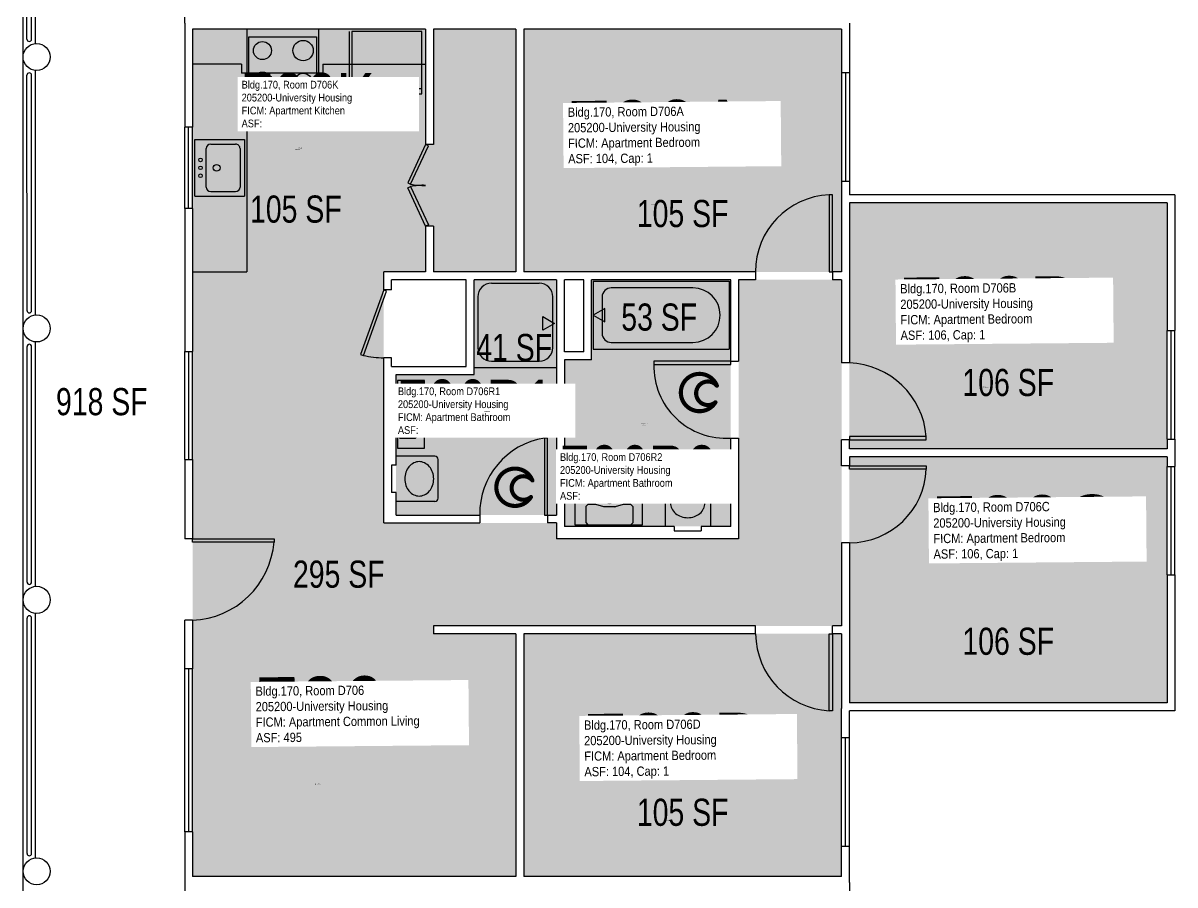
# Model space of a CAD drawing. Header units: inches. Extents: x -90 to 1915, y -86 to 2058.
# Drawn here: x 1357 to 1866, y 802 to 1183 of the extents above; entities that cross this region are included whole.
import ezdxf
from ezdxf.enums import TextEntityAlignment as Align

# ---------------------------------------------------------------- set-up
doc = ezdxf.new("R2010")
doc.units = ezdxf.units.IN
doc.header["$LTSCALE"] = 10
doc.header["$MEASUREMENT"] = 0
doc.layers.get('0').update_dxf_attribs({"linetype": 'CONTINUOUS'})
for name, color, linetype in [('A-COLS', 5, 'CONTINUOUS'), ('A-DOOR', 2, 'CONTINUOUS'), ('A-FLOR', 3, 'CONTINUOUS'), ('A-GLAZ', 1, 'CONTINUOUS'), ('A-IDEN-ICON', 4, 'CONTINUOUS'), ('A-IDEN-RNUM', 7, 'CONTINUOUS'), ('A-IDEN-SNUM', 4, 'CONTINUOUS'), ('A-IDEN-VNUM', 4, 'CONTINUOUS'), ('A-WALL', 5, 'CONTINUOUS'), ('AREA-TEXT', 3, 'CONTINUOUS'), ('P-SANR-FIXT', 2, 'CONTINUOUS'), ('Rooms-Category-Color', 7, 'CONTINUOUS'), ('Rooms-College-Color', 7, 'CONTINUOUS'), ('Rooms-Department-Color', 7, 'CONTINUOUS'), ('Rooms-Division-Color', 7, 'CONTINUOUS'), ('Rooms-Information', 7, 'CONTINUOUS')]:
    doc.layers.add(name, color=color, linetype=linetype)
doc.styles.add('CP_AREA', font='arial.ttf', dxfattribs={"height": 15})
doc.styles.add('CP_ROOMSNUMBER', font='arial.ttf', dxfattribs={"height": 1})
doc.styles.add('CP_ROOMVNUMBER', font='arial.ttf', dxfattribs={"width": 0.85, "height": 0.075})

# ---------------------------------------------------------------- blocks, each defined once
blk = doc.blocks.new('CPBATH')
at = {"color": 0, "linetype": 'ByBlock', "const_width": 0.0127}
for points in [[(0.0571, 0.0168, 0.861492), (-0.0551, 0, 1)], [(0.0571, 0.0168, 0.729002), (-0.0084, -0.0042, 1)], [(-0.0551, 0, 0.726902), (0.0487, -0.0337, 1)], [(-0.0084, -0.0042, 0.609468), (0.0487, -0.0337, 1)]]:
    blk.add_lwpolyline(points, format="xyb", dxfattribs=at)
at = {"color": 0, "linetype": 'ByBlock', "const_width": 0.00637}
for points in [[(0.0544, 0.0152, 1), (0.0599, 0.0184, 1)], [(0.0459, -0.0353, 1), (0.0515, -0.0321, 1)]]:
    blk.add_lwpolyline(points, format="xyb", close=True, dxfattribs=at)

msp = doc.modelspace()

# ---------------------------------------------------------------- hatches: boundary and pattern name
at = {"layer": 'Rooms-Category-Color', "true_color": 0x728ef3}
for points in [[(1534.77, 1073.3), (1431.77, 1073.3), (1431.77, 1180.55), (1534.77, 1180.55), (1534.77, 1129.55), (1538.27, 1129.55), (1538.27, 1180.55), (1574.77, 1180.55), (1574.77, 1073.3), (1538.27, 1073.3), (1538.27, 1093.55), (1534.77, 1093.55)], [(1578.26, 1073.3), (1578.25, 1180.55), (1718.75, 1180.55), (1718.76, 1073.3)], [(1722.26, 995.06), (1722.25, 1103.81), (1862.75, 1103.81), (1862.76, 995.06)], [(1718.77, 1069.8), (1718.77, 916.8), (1538.27, 916.8), (1538.27, 913.3), (1574.77, 913.3), (1574.77, 806.05), (1431.77, 806.05), (1431.77, 1073.3), (1516.27, 1073.3), (1516.27, 962.3), (1592.77, 962.3), (1592.77, 955.3), (1673.27, 955.3), (1673.27, 1069.8)], [(1592.77, 965.8), (1592.77, 1069.8), (1556.27, 1069.8), (1556.27, 1027.92), (1521.77, 1027.92), (1521.77, 965.8)], [(1669.77, 1069.8), (1669.77, 960.8), (1596.27, 960.8), (1596.27, 1034.42), (1608.27, 1034.42), (1608.27, 1069.8)], [(1722.26, 882.81), (1722.26, 991.56), (1862.76, 991.56), (1862.76, 882.81)], [(1578.26, 806.05), (1578.26, 913.3), (1718.76, 913.3), (1718.76, 806.05)]]:
    msp.add_hatch(color=171, dxfattribs=at).paths.add_polyline_path(points)
at = {"layer": 'Rooms-College-Color', "true_color": 0xadadad}
for points in [[(1534.77, 1073.3), (1431.77, 1073.3), (1431.77, 1180.55), (1534.77, 1180.55), (1534.77, 1129.55), (1538.27, 1129.55), (1538.27, 1180.55), (1574.77, 1180.55), (1574.77, 1073.3), (1538.27, 1073.3), (1538.27, 1093.55), (1534.77, 1093.55)], [(1578.26, 1073.3), (1578.25, 1180.55), (1718.75, 1180.55), (1718.76, 1073.3)], [(1722.26, 995.06), (1722.25, 1103.81), (1862.75, 1103.81), (1862.76, 995.06)], [(1718.77, 1069.8), (1718.77, 916.8), (1538.27, 916.8), (1538.27, 913.3), (1574.77, 913.3), (1574.77, 806.05), (1431.77, 806.05), (1431.77, 1073.3), (1516.27, 1073.3), (1516.27, 962.3), (1592.77, 962.3), (1592.77, 955.3), (1673.27, 955.3), (1673.27, 1069.8)], [(1592.77, 965.8), (1592.77, 1069.8), (1556.27, 1069.8), (1556.27, 1027.92), (1521.77, 1027.92), (1521.77, 965.8)], [(1669.77, 1069.8), (1669.77, 960.8), (1596.27, 960.8), (1596.27, 1034.42), (1608.27, 1034.42), (1608.27, 1069.8)], [(1722.26, 882.81), (1722.26, 991.56), (1862.76, 991.56), (1862.76, 882.81)], [(1578.26, 806.05), (1578.26, 913.3), (1718.76, 913.3), (1718.76, 806.05)]]:
    msp.add_hatch(color=253, dxfattribs=at).paths.add_polyline_path(points)
at = {"layer": 'Rooms-Department-Color', "true_color": 0x604aed}
for points in [[(1534.77, 1073.3), (1431.77, 1073.3), (1431.77, 1180.55), (1534.77, 1180.55), (1534.77, 1129.55), (1538.27, 1129.55), (1538.27, 1180.55), (1574.77, 1180.55), (1574.77, 1073.3), (1538.27, 1073.3), (1538.27, 1093.55), (1534.77, 1093.55)], [(1578.26, 1073.3), (1578.25, 1180.55), (1718.75, 1180.55), (1718.76, 1073.3)], [(1722.26, 995.06), (1722.25, 1103.81), (1862.75, 1103.81), (1862.76, 995.06)], [(1718.77, 1069.8), (1718.77, 916.8), (1538.27, 916.8), (1538.27, 913.3), (1574.77, 913.3), (1574.77, 806.05), (1431.77, 806.05), (1431.77, 1073.3), (1516.27, 1073.3), (1516.27, 962.3), (1592.77, 962.3), (1592.77, 955.3), (1673.27, 955.3), (1673.27, 1069.8)], [(1592.77, 965.8), (1592.77, 1069.8), (1556.27, 1069.8), (1556.27, 1027.92), (1521.77, 1027.92), (1521.77, 965.8)], [(1669.77, 1069.8), (1669.77, 960.8), (1596.27, 960.8), (1596.27, 1034.42), (1608.27, 1034.42), (1608.27, 1069.8)], [(1722.26, 882.81), (1722.26, 991.56), (1862.76, 991.56), (1862.76, 882.81)], [(1578.26, 806.05), (1578.26, 913.3), (1718.76, 913.3), (1718.76, 806.05)]]:
    msp.add_hatch(color=173, dxfattribs=at).paths.add_polyline_path(points)
at = {"layer": 'Rooms-Division-Color', "true_color": 0x604aed}
for points in [[(1534.77, 1073.3), (1431.77, 1073.3), (1431.77, 1180.55), (1534.77, 1180.55), (1534.77, 1129.55), (1538.27, 1129.55), (1538.27, 1180.55), (1574.77, 1180.55), (1574.77, 1073.3), (1538.27, 1073.3), (1538.27, 1093.55), (1534.77, 1093.55)], [(1578.26, 1073.3), (1578.25, 1180.55), (1718.75, 1180.55), (1718.76, 1073.3)], [(1722.26, 995.06), (1722.25, 1103.81), (1862.75, 1103.81), (1862.76, 995.06)], [(1718.77, 1069.8), (1718.77, 916.8), (1538.27, 916.8), (1538.27, 913.3), (1574.77, 913.3), (1574.77, 806.05), (1431.77, 806.05), (1431.77, 1073.3), (1516.27, 1073.3), (1516.27, 962.3), (1592.77, 962.3), (1592.77, 955.3), (1673.27, 955.3), (1673.27, 1069.8)], [(1592.77, 965.8), (1592.77, 1069.8), (1556.27, 1069.8), (1556.27, 1027.92), (1521.77, 1027.92), (1521.77, 965.8)], [(1669.77, 1069.8), (1669.77, 960.8), (1596.27, 960.8), (1596.27, 1034.42), (1608.27, 1034.42), (1608.27, 1069.8)], [(1722.26, 882.81), (1722.26, 991.56), (1862.76, 991.56), (1862.76, 882.81)], [(1578.26, 806.05), (1578.26, 913.3), (1718.76, 913.3), (1718.76, 806.05)]]:
    msp.add_hatch(color=173, dxfattribs=at).paths.add_polyline_path(points)

# ---------------------------------------------------------------- linework, layer by layer
at = {"layer": 'A-COLS'}
for centre in [(1362.75, 1168.3, 0), (1362.76, 1048.3, 0), (1362.76, 928.3, 0), (1362.76, 808.3, 0)]:
    msp.add_circle(centre, 6, dxfattribs=at)
at = {"layer": 'A-DOOR'}
for p, q in [((1534.75, 1129.55), (1526.88, 1112.71)), ((1528.16, 1112.11), (1536.03, 1128.95)), ((1536.03, 1128.95), (1534.75, 1129.55)), ((1526.88, 1112.71), (1528.16, 1112.11)), ((1526.88, 1110.4), (1528.16, 1111)), ((1528.16, 1111), (1536.03, 1094.15)), ((1534.75, 1093.55), (1526.88, 1110.4)), ((1713.34, 1107.3), (1713.34, 1073.3)), ((1714.75, 1107.3), (1713.34, 1107.3)), ((1714.76, 1073.3), (1714.75, 1107.3)), ((1536.03, 1094.15), (1534.75, 1093.55)), ((1713.34, 1073.3), (1714.76, 1073.3)), ((1516.26, 1065.3), (1505.96, 1036.82)), ((1517.58, 1064.82), (1516.26, 1065.3)), ((1507.28, 1036.34), (1517.58, 1064.82)), ((1505.96, 1036.82), (1507.28, 1036.34)), ((1635.76, 1033.8), (1635.76, 1032.39)), ((1669.76, 1033.8), (1635.76, 1033.8)), ((1635.76, 1032.39), (1669.76, 1032.39)), ((1669.76, 1032.39), (1669.76, 1033.8)), ((1587.34, 999.8), (1587.34, 965.8)), ((1588.76, 999.8), (1587.34, 999.8)), ((1588.76, 965.8), (1588.76, 999.8)), ((1756.26, 1000.47), (1722.26, 1000.47)), ((1722.26, 1000.47), (1722.26, 999.05)), ((1722.26, 999.05), (1756.26, 999.06)), ((1756.26, 999.06), (1756.26, 1000.47)), ((1722.26, 987.55), (1756.26, 987.56)), ((1722.26, 986.14), (1722.26, 987.55)), ((1756.26, 986.14), (1722.26, 986.14)), ((1756.26, 987.56), (1756.26, 986.14)), ((1587.34, 965.8), (1588.76, 965.8)), ((1431.76, 955.3), (1467.76, 955.3)), ((1431.76, 953.88), (1431.76, 955.3)), ((1467.76, 953.88), (1431.76, 953.88)), ((1467.76, 955.3), (1467.76, 953.88)), ((1713.34, 879.3), (1713.34, 913.3)), ((1713.34, 913.3), (1714.76, 913.3)), ((1714.76, 913.3), (1714.76, 879.3)), ((1714.76, 879.3), (1713.34, 879.3))]:
    msp.add_line(p, q, dxfattribs=at)
for centre, radius, start, end in [((1533.59, 1137.23), 25.7, 257.7961, 272.6014), ((1533.59, 1085.88), 25.7, 87.4007, 102.2059), ((1714.52, 1073.56), 33.77, 92.006, 180.4338), ((1517.18, 1081.84), 46.56, 257.7313, 268.8644), ((1667.63, 1031.62), 31.88, 178.618, 273.8219), ((1720.94, 997.65), 35.43, 4.5734, 87.8665), ((1592.61, 966.36), 33.85, 98.9497, 180.9458), ((1722.31, 987.53), 33.98, 269.9183, 357.646), ((1430.28, 956.87), 37.6, 272.2533, 355.4491), ((1715.14, 913.64), 34.38, 180.5595, 267.0048)]:
    msp.add_arc(centre, radius, start, end, dxfattribs=at)
at = {"layer": 'A-FLOR'}
for p, q in [((1358.5, 1176.15), (1358.5, 1280.28)), ((1360.5, 1176.15), (1360.5, 1280.28)), ((1358.51, 1056.15), (1358.5, 1160.28)), ((1360.51, 1056.15), (1360.5, 1160.28)), ((1358.51, 936.15), (1358.51, 1040.28)), ((1360.51, 936.15), (1360.51, 1040.28)), ((1358.51, 816.15), (1358.51, 920.28)), ((1360.51, 816.15), (1360.51, 920.28))]:
    msp.add_line(p, q, dxfattribs=at)
at = {"layer": 'A-FLOR', "extrusion": (-3.39441e-09, 0.000187714, 1)}
for centre, start, end in [((1359.5, 1176.15, 0.22), 180.001, 0.001), ((1359.5, 1160.28, 0.22), 0.001, 180.001), ((1359.51, 1056.15, 0.2), 180.001, 0.001), ((1359.51, 1040.28, 0.2), 0.001, 180.001), ((1359.51, 936.15, 0.18), 180.001, 0.001), ((1359.51, 920.28, 0.17), 0.001, 180.001), ((1359.51, 816.15, 0.15), 180.001, 0.001)]:
    msp.add_arc(centre, 1, start, end, dxfattribs=at)
at = {"layer": 'A-GLAZ'}
for p, q in [((1718.75, 1161.3), (1718.75, 1113.3)), ((1720.5, 1161.3), (1720.5, 1113.3)), ((1722.25, 1161.3), (1722.25, 1113.3)), ((1428.25, 1101.3), (1428.25, 1137.3)), ((1430, 1101.3), (1430, 1137.3)), ((1431.75, 1101.3), (1431.75, 1137.3)), ((1862.76, 999.31), (1862.76, 1047.31)), ((1864.51, 999.31), (1864.51, 1047.31)), ((1866.26, 999.31), (1866.26, 1047.31)), ((1428.26, 990.3), (1428.26, 1038.05)), ((1430.01, 990.3), (1430.01, 1038.05)), ((1431.76, 990.3), (1431.76, 1038.05)), ((1862.76, 939.31), (1862.76, 987.31)), ((1864.51, 939.31), (1864.51, 987.31)), ((1866.26, 939.31), (1866.26, 987.31)), ((1428.26, 825.8), (1428.26, 897.8)), ((1430.01, 825.8), (1430.01, 897.8)), ((1431.76, 825.8), (1431.76, 897.8)), ((1718.76, 819.3), (1718.76, 867.3)), ((1720.51, 819.3), (1720.51, 867.3)), ((1722.26, 819.3), (1722.26, 867.3))]:
    msp.add_line(p, q, dxfattribs=at)
at = {"layer": 'A-WALL'}
for p, q in [((1356.75, 1168.57), (1356.75, 1408.55)), ((1362.25, 1174.2), (1362.25, 1282.24)), ((1428.25, 1183.3), (1428.25, 1229.3)), ((1428.25, 1183.3), (1428.25, 1137.3)), ((1722.25, 1183.31), (1722.25, 1161.3)), ((1534.75, 1180.55), (1431.75, 1180.55)), ((1431.75, 1180.55), (1431.75, 1137.3)), ((1534.75, 1180.55), (1534.75, 1129.55)), ((1574.75, 1180.55), (1538.25, 1180.55)), ((1538.25, 1180.55), (1538.25, 1129.55)), ((1574.75, 1180.55), (1574.76, 1073.3)), ((1718.75, 1180.55), (1578.25, 1180.55)), ((1578.25, 1180.55), (1578.26, 1073.3)), ((1718.75, 1180.55), (1718.75, 1161.3)), ((1356.76, 1048.42), (1356.75, 1168.57)), ((1362.26, 1054.2), (1362.25, 1162.24)), ((1722.25, 1161.3), (1718.75, 1161.3)), ((1431.75, 1137.3), (1428.25, 1137.3)), ((1538.25, 1129.55), (1534.75, 1129.55)), ((1722.25, 1113.3), (1718.75, 1113.3)), ((1718.75, 1113.3), (1718.75, 1108.3)), ((1722.25, 1113.3), (1722.25, 1107.31)), ((1718.75, 1108.3), (1718.76, 1073.3)), ((1866.25, 1107.31), (1722.25, 1107.31)), ((1866.25, 1107.31), (1866.26, 1047.31)), ((1431.75, 1101.3), (1428.25, 1101.3)), ((1428.25, 1101.3), (1428.26, 1038.05)), ((1431.75, 1101.3), (1431.76, 1073.3)), ((1862.75, 1103.81), (1722.25, 1103.81)), ((1722.25, 1103.81), (1722.26, 1033.05)), ((1862.75, 1103.81), (1862.76, 1047.31)), ((1538.25, 1093.55), (1534.75, 1093.55)), ((1534.75, 1093.55), (1534.76, 1073.3)), ((1538.25, 1093.55), (1538.26, 1073.3)), ((1431.76, 1073.3), (1431.76, 1038.05)), ((1516.26, 1065.3), (1516.26, 1073.3)), ((1534.76, 1073.3), (1516.26, 1073.3)), ((1574.76, 1073.3), (1538.26, 1073.3)), ((1680.76, 1073.3), (1578.26, 1073.3)), ((1680.76, 1073.3), (1680.76, 1069.8)), ((1714.76, 1073.3), (1714.76, 1069.8)), ((1718.76, 1073.3), (1714.76, 1073.3)), ((1519.76, 1065.3), (1516.26, 1065.3)), ((1519.76, 1065.3), (1519.76, 1069.8)), ((1552.76, 1069.8), (1519.76, 1069.8)), ((1552.76, 1031.43), (1552.76, 1069.8)), ((1556.26, 1027.93), (1556.26, 1069.8)), ((1592.76, 1069.8), (1556.26, 1069.8)), ((1592.76, 1069.8), (1592.76, 965.8)), ((1596.26, 1037.93), (1596.26, 1069.8)), ((1604.76, 1069.8), (1596.26, 1069.8)), ((1604.76, 1037.93), (1604.76, 1069.8)), ((1608.26, 1034.43), (1608.26, 1069.8)), ((1669.76, 1069.8), (1608.26, 1069.8)), ((1669.76, 1033.8), (1669.76, 1069.8)), ((1673.26, 1069.8), (1673.26, 1033.8)), ((1680.76, 1069.8), (1673.26, 1069.8)), ((1718.76, 1069.8), (1714.76, 1069.8)), ((1718.76, 1069.8), (1718.76, 1033.05)), ((1356.76, 928.14), (1356.76, 1048.42)), ((1862.76, 1047.31), (1866.26, 1047.31)), ((1362.26, 934.2), (1362.26, 1042.24)), ((1428.26, 1038.05), (1431.76, 1038.05)), ((1516.26, 962.3), (1516.26, 1035.3)), ((1519.76, 1035.3), (1516.26, 1035.3)), ((1519.76, 1031.43), (1519.76, 1035.3)), ((1604.76, 1037.93), (1596.26, 1037.93)), ((1608.26, 1034.43), (1596.26, 1034.43)), ((1596.26, 1034.43), (1596.26, 960.8)), ((1519.76, 1031.43), (1552.76, 1031.43)), ((1669.76, 1033.8), (1673.26, 1033.8)), ((1722.26, 1033.05), (1718.76, 1033.05)), ((1521.76, 987.8), (1521.76, 1027.93)), ((1521.76, 1027.93), (1556.26, 1027.93)), ((1669.76, 999.8), (1673.26, 999.8)), ((1669.76, 960.8), (1669.76, 999.8)), ((1673.26, 999.8), (1673.26, 955.3)), ((1722.26, 999.05), (1718.76, 999.05)), ((1718.76, 987.55), (1718.76, 999.05)), ((1722.26, 995.06), (1722.26, 999.05)), ((1862.76, 999.31), (1862.76, 995.06)), ((1862.76, 999.31), (1866.26, 999.31)), ((1866.26, 999.31), (1866.26, 987.31)), ((1862.76, 995.06), (1722.26, 995.06)), ((1428.26, 990.3), (1431.76, 990.3)), ((1428.26, 990.3), (1428.26, 955.3)), ((1431.76, 990.3), (1431.76, 955.3)), ((1722.26, 991.56), (1722.26, 987.55)), ((1862.76, 991.56), (1722.26, 991.56)), ((1862.76, 991.56), (1862.76, 987.31)), ((1519.76, 987.8), (1519.76, 975.8)), ((1521.76, 987.8), (1519.76, 987.8)), ((1722.26, 987.55), (1718.76, 987.55)), ((1862.76, 987.31), (1866.26, 987.31)), ((1521.76, 975.8), (1519.76, 975.8)), ((1521.76, 965.8), (1521.76, 975.8)), ((1521.76, 965.8), (1558.76, 965.8)), ((1558.76, 965.8), (1558.76, 962.3)), ((1588.76, 965.8), (1588.76, 962.3)), ((1588.76, 965.8), (1592.76, 965.8)), ((1516.26, 962.3), (1558.76, 962.3)), ((1592.76, 962.3), (1588.76, 962.3)), ((1592.76, 962.3), (1592.76, 955.3)), ((1644.76, 960.8), (1596.26, 960.8)), ((1644.76, 960.8), (1644.76, 958.8)), ((1644.76, 958.8), (1656.76, 958.8)), ((1669.76, 960.8), (1656.76, 960.8)), ((1656.76, 960.8), (1656.76, 958.8)), ((1431.76, 955.3), (1428.26, 955.3)), ((1673.26, 955.3), (1592.76, 955.3)), ((1722.26, 953.55), (1718.76, 953.55)), ((1718.76, 953.55), (1718.76, 916.8)), ((1722.26, 953.55), (1722.26, 882.81)), ((1862.76, 939.31), (1862.76, 882.81)), ((1862.76, 939.31), (1866.26, 939.31)), ((1866.26, 939.31), (1866.26, 879.31)), ((1356.76, 808.42), (1356.76, 928.14)), ((1362.26, 814.2), (1362.26, 922.24)), ((1428.26, 897.8), (1428.26, 919.3)), ((1431.76, 919.3), (1428.26, 919.3)), ((1431.76, 919.3), (1431.76, 897.8)), ((1538.26, 916.8), (1538.26, 913.3)), ((1680.76, 916.8), (1538.26, 916.8)), ((1574.76, 913.3), (1538.26, 913.3)), ((1574.76, 913.3), (1574.76, 806.05)), ((1578.26, 913.3), (1578.26, 806.05)), ((1680.76, 913.3), (1578.26, 913.3)), ((1680.76, 913.3), (1680.76, 916.8)), ((1718.76, 916.8), (1714.76, 916.8)), ((1714.76, 913.3), (1714.76, 916.8)), ((1718.76, 913.3), (1714.76, 913.3)), ((1718.76, 913.3), (1718.76, 880.3)), ((1431.76, 897.8), (1428.26, 897.8)), ((1862.76, 882.81), (1722.26, 882.81)), ((1718.76, 867.3), (1718.76, 880.3)), ((1722.26, 867.3), (1722.26, 879.31)), ((1866.26, 879.31), (1722.26, 879.31)), ((1722.26, 867.3), (1718.76, 867.3)), ((1428.26, 825.8), (1428.26, 803.3)), ((1431.76, 825.8), (1428.26, 825.8)), ((1431.76, 825.8), (1431.76, 806.05)), ((1722.26, 819.3), (1718.76, 819.3)), ((1718.76, 806.05), (1718.76, 819.3)), ((1722.26, 803.31), (1722.26, 819.3)), ((1356.76, 688.18), (1356.76, 808.42)), ((1574.76, 806.05), (1431.76, 806.05)), ((1718.76, 806.05), (1578.26, 806.05)), ((1428.26, 803.3), (1428.26, 757.3)), ((1722.26, 803.31), (1722.26, 787.31))]:
    msp.add_line(p, q, dxfattribs=at)
at = {"layer": 'P-SANR-FIXT'}
for p, q in [((1455.75, 1180.55), (1455.76, 1073.3)), ((1456.62, 1151.14), (1456.62, 1177.14)), ((1456.62, 1177.14), (1486.62, 1177.14)), ((1486.62, 1177.14), (1486.62, 1151.14)), ((1487.62, 1155.55), (1487.62, 1180.55)), ((1501.13, 1155.55), (1501.13, 1179.55)), ((1502.13, 1179.55), (1502.13, 1152.05)), ((1533.13, 1179.55), (1502.13, 1179.55)), ((1533.13, 1152.05), (1533.13, 1179.55)), ((1453.38, 1165.14), (1431.75, 1165.13)), ((1453.38, 1165.14), (1453.38, 1161.14)), ((1489.38, 1165.14), (1489.38, 1161.14)), ((1489.38, 1165.14), (1534.75, 1165.14)), ((1489.38, 1161.14), (1453.38, 1161.14)), ((1501.13, 1155.55), (1487.62, 1155.55)), ((1502.13, 1154.3), (1533.13, 1154.3)), ((1502.13, 1152.05), (1533.13, 1152.05)), ((1486.62, 1151.14), (1456.62, 1151.14)), ((1432.75, 1106.8), (1432.75, 1131.8)), ((1432.75, 1131.8), (1454.75, 1131.8)), ((1454.75, 1131.8), (1454.75, 1106.8)), ((1437.75, 1110.8), (1437.75, 1127.8)), ((1439.75, 1129.8), (1450.75, 1129.8)), ((1452.75, 1127.8), (1452.75, 1110.8)), ((1432.75, 1106.8), (1454.75, 1106.8)), ((1439.75, 1108.8), (1450.75, 1108.8)), ((1431.76, 1073.3), (1455.76, 1073.3)), ((1563.92, 1068.3), (1585.09, 1068.3)), ((1608.88, 1069.18), (1608.88, 1039.18)), ((1608.88, 1069.18), (1669.13, 1069.18)), ((1653.06, 1066.23), (1616.91, 1066.23)), ((1669.13, 1069.18), (1669.13, 1039.18)), ((1557.92, 1062.3), (1557.92, 1039.8)), ((1591.09, 1039.8), (1591.09, 1062.3)), ((1612.9, 1062.21), (1612.9, 1046.14)), ((1614.08, 1057.18), (1608.88, 1054.18)), ((1614.08, 1051.18), (1614.08, 1057.18)), ((1586.66, 1053.55), (1591.86, 1050.55)), ((1586.66, 1047.55), (1586.66, 1053.55)), ((1591.86, 1050.55), (1586.66, 1047.55)), ((1608.88, 1054.18), (1614.08, 1051.18)), ((1616.91, 1042.13), (1653.06, 1042.13)), ((1608.88, 1039.18), (1669.13, 1039.18)), ((1592.76, 1030.93), (1556.26, 1030.93)), ((1563.92, 1033.8), (1585.09, 1033.8)), ((1522.36, 1025.3), (1522.36, 995.3)), ((1534.36, 1025.3), (1522.36, 1025.3)), ((1534.36, 995.3), (1534.36, 1025.3)), ((1523.36, 1020.8), (1522.36, 1019.8)), ((1522.36, 1019.8), (1522.36, 1000.8)), ((1530.36, 1020.8), (1523.36, 1020.8)), ((1531.36, 1019.8), (1530.36, 1020.8)), ((1531.36, 1016.3), (1531.36, 1019.8)), ((1530.37, 1012.86), (1531.36, 1016.3)), ((1530.36, 1007.8), (1530.36, 1012.74)), ((1531.36, 1004.3), (1530.36, 1007.8)), ((1531.36, 1000.97), (1531.36, 1004.3)), ((1522.36, 1000.8), (1523.36, 999.8)), ((1523.36, 999.8), (1530.36, 999.8)), ((1530.36, 999.8), (1531.23, 1000.68)), ((1522.36, 995.3), (1534.36, 995.3)), ((1538.88, 991.8), (1521.76, 991.8)), ((1540.38, 973.3), (1540.38, 990.3)), ((1659.26, 979.43), (1642.26, 979.43)), ((1630.76, 973.43), (1600.76, 973.43)), ((1600.76, 973.43), (1600.76, 961.43)), ((1630.76, 961.43), (1630.76, 973.43)), ((1640.76, 977.93), (1640.76, 960.8)), ((1660.76, 977.93), (1660.76, 960.8)), ((1538.88, 971.8), (1521.76, 971.8)), ((1605.63, 969.25), (1605.63, 962.43)), ((1606.63, 970.43), (1605.75, 969.55)), ((1610.13, 970.43), (1606.63, 970.43)), ((1613.58, 969.44), (1610.13, 970.43)), ((1618.57, 969.43), (1613.69, 969.43)), ((1622.13, 970.43), (1618.69, 969.44)), ((1625.46, 970.43), (1622.13, 970.43)), ((1626.63, 969.43), (1625.75, 970.31)), ((1626.63, 962.43), (1626.63, 969.43)), ((1600.76, 961.43), (1630.76, 961.43)), ((1605.63, 962.43), (1606.63, 961.43)), ((1606.63, 961.43), (1625.63, 961.43)), ((1625.63, 961.43), (1626.63, 962.43))]:
    msp.add_line(p, q, dxfattribs=at)
for centre, radius in [((1462.62, 1171.14), 4), ((1480.62, 1171.14), 4.5), ((1462.62, 1157.14), 4.5), ((1480.62, 1157.14), 4), ((1435.25, 1122.8), 0.791), ((1435.25, 1119.3), 0.791), ((1435.25, 1115.8), 0.791), ((1442.38, 1119.3), 1.5)]:
    msp.add_circle(centre, radius, dxfattribs=at)
for centre, radius, start, end in [((1439.75, 1127.8), 2, 90.001, 180.001), ((1450.75, 1127.8), 2, 0.001, 90.001), ((1439.75, 1110.8), 2, 180.001, 270.001), ((1450.75, 1110.8), 2, 270.001, 0.001), ((1563.92, 1062.3), 6, 90.001, 180.001), ((1585.09, 1062.3), 6, 0.001, 90.001), ((1616.91, 1062.21), 4.02, 90.001, 180.001), ((1653.06, 1054.18), 12.05, 270.001, 90.001), ((1616.91, 1046.14), 4.02, 180.001, 270.001), ((1563.92, 1039.8), 6, 180.001, 270.001), ((1585.09, 1039.8), 6, 270.001, 0.001), ((1539.61, 1009.59), 7.89, 129.4735, 153.2998), ((1540.52, 1008.48), 9.33, 108.8364, 129.4735), ((1541.12, 1006.72), 11.18, 90.001, 108.8364), ((1541.69, 1009.37), 8.55, 71.1657, 93.7765), ((1541.14, 1007.77), 10.24, 50.5286, 71.1657), ((1542.64, 1009.59), 7.89, 26.7022, 50.5286), ((1530.77, 1012.74), 0.418, 164.0556, 180.001), ((1538.19, 1010.3), 6.3, 153.2998, 180.001), ((1538.19, 1010.3), 6.3, 180.001, 206.7022), ((1544.05, 1010.3), 6.3, 0.001, 26.7022), ((1544.05, 1010.3), 6.3, 333.2998, 0.001), ((1539.61, 1011.01), 7.89, 206.7022, 230.5286), ((1540.52, 1012.13), 9.33, 230.5286, 251.1657), ((1541.72, 1012.13), 9.33, 288.8364, 309.4735), ((1542.64, 1011.01), 7.89, 309.4735, 333.2998), ((1530.94, 1000.97), 0.418, 315.001, 0.001), ((1541.12, 1013.88), 11.18, 251.1657, 270.001), ((1541.12, 1013.88), 11.18, 270.001, 288.8364), ((1532.5, 982.93), 6.59, 116.1926, 139.9001), ((1531.98, 983.98), 5.42, 90.001, 116.1926), ((1531.98, 983.98), 5.42, 63.8095, 90.001), ((1531.46, 982.93), 6.59, 40.1019, 63.8095), ((1538.88, 990.3), 1.5, 0.001, 90.001), ((1616.84, 981.71), 7.89, 116.7022, 140.5286), ((1616.13, 983.12), 6.3, 90.001, 116.7022), ((1616.13, 983.12), 6.3, 63.2998, 90.001), ((1615.42, 981.71), 7.89, 39.4735, 63.2998), ((1534.58, 981.8), 9, 160.7717, 180.001), ((1533.31, 982.25), 7.65, 139.9001, 160.7717), ((1530.65, 982.25), 7.65, 19.2304, 40.1019), ((1529.38, 981.8), 9, 0.001, 19.2304), ((1617.06, 980.76), 8.55, 161.1657, 183.7765), ((1618.66, 980.21), 10.24, 140.5286, 161.1657), ((1614.31, 980.79), 9.33, 18.8364, 39.4735), ((1612.55, 980.19), 11.18, 0.001, 18.8364), ((1534.58, 981.8), 9, 180.001, 199.2304), ((1533.31, 981.36), 7.65, 199.2304, 220.1019), ((1530.65, 981.36), 7.65, 319.9001, 340.7717), ((1529.38, 981.8), 9, 340.7717, 0.001), ((1619.71, 980.19), 11.18, 180.001, 198.8364), ((1612.55, 980.19), 11.18, 341.1657, 0.001), ((1642.26, 977.93), 1.5, 90.001, 180.001), ((1659.26, 977.93), 1.5, 0.001, 90.001), ((1532.5, 980.68), 6.59, 220.1019, 243.8095), ((1531.98, 979.62), 5.42, 243.8095, 270.001), ((1531.98, 979.62), 5.42, 270.001, 296.1926), ((1531.46, 980.68), 6.59, 296.1926, 319.9001), ((1538.88, 973.3), 1.5, 270.001, 0.001), ((1617.96, 979.6), 9.33, 198.8364, 219.4735), ((1616.84, 978.68), 7.89, 219.4735, 243.2998), ((1615.42, 978.68), 7.89, 296.7022, 320.5286), ((1614.31, 979.6), 9.33, 320.5286, 341.1657), ((1648.58, 971.03), 5.42, 153.8095, 180.001), ((1649.63, 970.51), 6.59, 130.1019, 153.8095), ((1650.31, 969.7), 7.65, 109.2304, 130.1019), ((1650.76, 968.43), 9, 90.001, 109.2304), ((1650.76, 968.43), 9, 70.7717, 90.001), ((1651.2, 969.7), 7.65, 49.9001, 70.7717), ((1651.88, 970.51), 6.59, 26.1926, 49.9001), ((1652.94, 971.03), 5.42, 0.001, 26.1926), ((1606.05, 969.25), 0.418, 135.001, 180.001), ((1616.13, 977.26), 6.3, 243.2998, 270.001), ((1613.69, 969.85), 0.418, 254.0556, 270.001), ((1616.13, 977.26), 6.3, 270.001, 296.7022), ((1618.57, 969.85), 0.418, 270.001, 285.9464), ((1625.46, 970.01), 0.418, 45.001, 90.001), ((1648.58, 971.03), 5.42, 180.001, 206.1926), ((1649.63, 971.55), 6.59, 206.1926, 229.9001), ((1651.88, 971.55), 6.59, 310.1019, 333.8095), ((1652.94, 971.03), 5.42, 333.8095, 0.001), ((1650.31, 972.36), 7.65, 229.9001, 250.7717), ((1650.76, 973.63), 9, 250.7717, 270.001), ((1650.76, 973.63), 9, 270.001, 289.2304), ((1651.2, 972.36), 7.65, 289.2304, 310.1019)]:
    msp.add_arc(centre, radius, start, end, dxfattribs=at)

# ---------------------------------------------------------------- block references
at = {"layer": 'A-IDEN-ICON', "xscale": 143.9999999956541, "yscale": 143.9999999956541, "zscale": 143.9999999956541, "rotation": 4.419026152600031}
for p in [(1655.64, 1019.93), (1574.03, 978.06)]:
    msp.add_blockref('CPBATH', p, dxfattribs=at)

# ---------------------------------------------------------------- texts
at = {"layer": 'A-IDEN-RNUM', "style": 'CP_ROOMSNUMBER'}
for s, rotation, p in [('0706-K0', 358.9, (1477.18, 1127.22)), ('0706-A0', 0.5003, (1634.52, 1102.98)), ('0706-B0', 0.5331, (1781.01, 1022.3)), ('0706-R1', 358.9, (1561.71, 1010.3)), ('0706-R2', 358.9, (1630.3, 1005.42)), ('0706-C0', 0.5003, (1787.28, 913.48)), ('0706-00', 0.5338, (1485.88, 846.67)), ('0706-D0', 0.5331, (1640.96, 830.56))]:
    msp.add_text(s, height=0.36, rotation=rotation, dxfattribs=at).set_placement(p)
at = {"layer": 'A-IDEN-SNUM', "style": 'CP_ROOMSNUMBER'}
for s, rotation, p in [('1700D706K0', 358.9, (1477.18, 1127.88)), ('1700D706A0', 0.5003, (1634.52, 1102.98)), ('1700D706B0', 0.5331, (1781.01, 1022.3)), ('1700D706R1', 358.9, (1560.65, 1011.42)), ('1700D706R2', 358.9, (1630.3, 1006.03)), ('1700D706C0', 0.5003, (1787.28, 913.48)), ('1700D70600', 0.5338, (1485.88, 846.67)), ('1700D706D0', 0.5331, (1640.96, 830.56))]:
    msp.add_text(s, height=0.36, rotation=rotation, dxfattribs=at).set_placement(p)
at = {"layer": 'A-IDEN-VNUM', "style": 'CP_ROOMVNUMBER'}
for s, width, p in [('706K', 0.75, (1453.44, 1137.15, 0)), ('706R1', 0.7, (1522.56, 1001.6)), ('706R2', 0.7, (1594.26, 972.52))]:
    msp.add_text(s, height=24, dxfattribs=dict(at, width=width)).set_placement(p)
at = {"layer": 'A-IDEN-VNUM', "style": 'CP_ROOMVNUMBER', "width": 0.85}
for s, rotation, p in [('706A', 0.5044, (1597.9, 1120.01)), ('706B', 0.5003, (1744.93, 1041.95)), ('706C', 0.5003, (1759.5, 945.24)), ('706', 0.5003, (1459.77, 865.24)), ('706D', 0.5003, (1605.07, 849.04))]:
    msp.add_text(s, height=28.8, rotation=rotation, dxfattribs=at).set_placement(p)
at = {"layer": 'AREA-TEXT', "style": 'CP_AREA', "width": 0.75}
for s, p in [('105 SF', (1477.41, 1101.06)), ('105 SF', (1648.5, 1099.09)), ('53 SF', (1638.12, 1053.32)), ('41 SF', (1573.98, 1039.87)), ('106 SF', (1792.51, 1024.41)), ('918 SF', (1391.59, 1015.93)), ('295 SF', (1496.41, 939.67)), ('106 SF', (1792.51, 910)), ('105 SF', (1648.51, 834.4))]:
    msp.add_text(s, height=12, dxfattribs=at).set_placement(p, align=Align.MIDDLE_CENTER)

# ---------------------------------------------------------------- next in the draw order: texts
at = {"layer": 'Rooms-Information', "char_height": 3.4286, "width": 76.8, "attachment_point": 7, "style": 'CP_ROOMVNUMBER', "bg_fill": 3, "box_fill_scale": 1.5, "bg_fill_color": 256, "bg_fill_true_color": 13158600, "bg_fill_transparency": 0}
for s, insert in [('Bldg.170, Room D706K^M^J205200-University Housing^M^JFICM: Apartment Kitchen^M^JASF: ', (1453.44, 1137.15, 0)), ('Bldg.170, Room D706R1^M^J205200-University Housing^M^JFICM: Apartment Bathroom^M^JASF: ', (1522.56, 1001.6)), ('Bldg.170, Room D706R2^M^J205200-University Housing^M^JFICM: Apartment Bathroom^M^JASF: ', (1594.26, 972.52))]:
    msp.add_mtext(s, dxfattribs=dict(at, insert=insert))
at = {"layer": 'Rooms-Information', "char_height": 4.1143, "width": 92.16, "attachment_point": 7, "style": 'CP_ROOMVNUMBER', "bg_fill": 3, "box_fill_scale": 1.5, "bg_fill_color": 256, "bg_fill_true_color": 13158600, "bg_fill_transparency": 0}
for s, insert, rotation in [('Bldg.170, Room D706A^M^J205200-University Housing^M^JFICM: Apartment Bedroom^M^JASF: 104, Cap: 1', (1597.9, 1120.01), 0.5044), ('Bldg.170, Room D706B^M^J205200-University Housing^M^JFICM: Apartment Bedroom^M^JASF: 106, Cap: 1', (1744.93, 1041.95), 0.5003), ('Bldg.170, Room D706C^M^J205200-University Housing^M^JFICM: Apartment Bedroom^M^JASF: 106, Cap: 1', (1759.5, 945.24), 0.5003), ('Bldg.170, Room D706^M^J205200-University Housing^M^JFICM: Apartment Common Living^M^JASF: 495', (1459.77, 865.24), 0.5003), ('Bldg.170, Room D706D^M^J205200-University Housing^M^JFICM: Apartment Bedroom^M^JASF: 104, Cap: 1', (1605.07, 849.04), 0.5003)]:
    msp.add_mtext(s, dxfattribs=dict(at, insert=insert, rotation=rotation))

doc.saveas('drawing.dxf')
